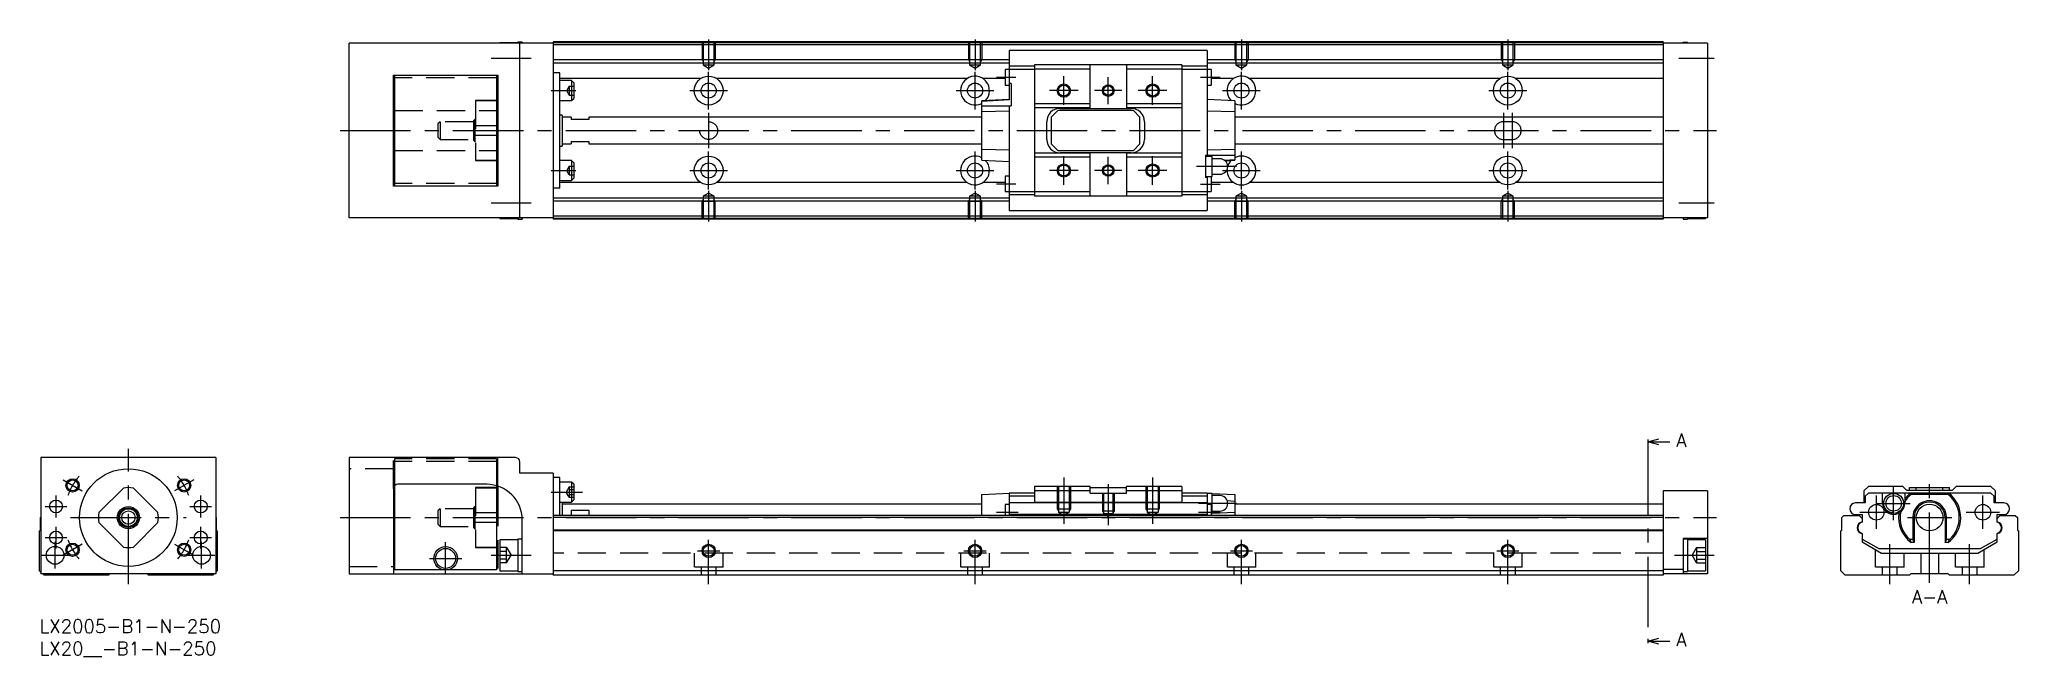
# Model space of a CAD drawing. Extents: x 0 to 446, y -8 to 131.
import ezdxf

# ---------------------------------------------------------------- set-up
doc = ezdxf.new("R2010")
doc.units = 0
doc.header["$LTSCALE"] = 0.5
doc.linetypes.add('CENTER', pattern=[50.8, 31.75, -6.35, 6.35, -6.35])
doc.linetypes.add('DASHED', pattern=[19.05, 12.7, -6.35])
for name, color, linetype in [('MSM_CENTER', 1, 'CENTER'), ('MSM_CONTINUOUS', 7, 'CONTINUOUS'), ('MSM_DASHED', 4, 'DASHED'), ('MSM_NARROW', 5, 'CONTINUOUS'), ('MSM_PART_NUMBER', 7, 'CONTINUOUS')]:
    doc.layers.add(name, color=color, linetype=linetype)
doc.styles.get("Standard").update_dxf_attribs({"font": 'txt.shx', "height": 1, "bigfont": 'bigfont.shx'})

# ---------------------------------------------------------------- blocks, each defined once
blk = doc.blocks.new('*U2')
at = {"layer": 'MSM_PART_NUMBER'}
blk.add_text('LX2005-B1-N-250', height=3, dxfattribs=at).set_placement((0, -3))
blk = doc.blocks.new('*U3')
at = {"layer": 'MSM_PART_NUMBER'}
blk.add_text('LX20__-B1-N-250', height=3, dxfattribs=at).set_placement((0, -8))

msp = doc.modelspace()

# ---------------------------------------------------------------- linework, layer by layer
at = {"layer": 'MSM_CENTER'}
for p, q in [((150.7, 130.7), (150.7, 123.79)), ((210.7, 130.7), (210.7, 123.79)), ((270.7, 130.7), (270.7, 123.79)), ((330.7, 130.7), (330.7, 123.79)), ((101.7, 126.5), (110.7, 126.5)), ((369.2, 126.5), (377.2, 126.5)), ((150.7, 114.95), (150.7, 123.45)), ((210.7, 114.95), (210.7, 123.45)), ((215.5, 122.2), (219.9, 122.2)), ((230.7, 115.97), (230.7, 122.43)), ((240.7, 116.14), (240.7, 122.26)), ((250.7, 115.97), (250.7, 122.43)), ((261.5, 122.2), (265.9, 122.2)), ((270.7, 114.95), (270.7, 123.45)), ((330.7, 114.95), (330.7, 123.45)), ((115.2, 119.2), (120.8, 119.2)), ((146.45, 119.2), (154.95, 119.2)), ((206.45, 119.2), (214.95, 119.2)), ((233.93, 119.2), (227.47, 119.2)), ((243.76, 119.2), (237.64, 119.2)), ((253.93, 119.2), (247.47, 119.2)), ((266.45, 119.2), (274.95, 119.2)), ((326.45, 119.2), (334.95, 119.2)), ((150.7, 114.2), (150.7, 106.2)), ((329.7, 114.2), (329.7, 106.2)), ((331.7, 114.2), (331.7, 106.2)), ((67.7, 110.2), (377.7, 110.2)), ((150.7, 96.95), (150.7, 105.45)), ((210.7, 96.95), (210.7, 105.45)), ((230.7, 97.97), (230.7, 104.43)), ((240.7, 98.14), (240.7, 104.26)), ((250.7, 97.97), (250.7, 104.43)), ((270.7, 96.95), (270.7, 105.45)), ((330.7, 96.95), (330.7, 105.45)), ((115.2, 101.2), (120.8, 101.2)), ((146.45, 101.2), (154.95, 101.2)), ((206.45, 101.2), (214.95, 101.2)), ((215.5, 98.2), (219.9, 98.2)), ((233.93, 101.2), (227.47, 101.2)), ((243.76, 101.2), (237.64, 101.2)), ((253.93, 101.2), (247.47, 101.2)), ((269.6, 102.1), (260.6, 102.1)), ((261.5, 98.15), (265.9, 98.15)), ((266.45, 101.2), (274.95, 101.2)), ((326.45, 101.2), (334.95, 101.2)), ((101.7, 93.9), (110.7, 93.9)), ((150.7, 96.61), (150.7, 89.7)), ((210.7, 96.61), (210.7, 89.7)), ((270.7, 96.61), (270.7, 89.7)), ((330.7, 96.61), (330.7, 89.7)), ((369.2, 93.9), (377.2, 93.9)), ((20, 8), (20, 38.5)), ((362.2, 39.58), (362.2, -4.33)), ((5.28, 31.5), (9.61, 29)), ((34.72, 31.5), (30.39, 29)), ((230.7, 32), (230.7, 21.6)), ((250.7, 32), (250.7, 21.6)), ((3.7, 23.05), (3.7, 27.95)), ((36.3, 23.05), (36.3, 27.95)), ((115.2, 28.75), (122.3, 28.75)), ((240.7, 30.5), (240.7, 21.3)), ((413.7, 20.45), (413.7, 27.95)), ((417.6, 22.45), (417.6, 29.95)), ((425.7, 8.3), (425.7, 31.1)), ((437.7, 20.45), (437.7, 27.95)), ((1.25, 25.5), (6.15, 25.5)), ((7, 23), (33, 23)), ((33.85, 25.5), (38.75, 25.5)), ((67.7, 23), (377.7, 23)), ((215.5, 24.2), (220.4, 24.2)), ((269.6, 26.2), (261, 26.2)), ((261, 24.2), (265.9, 24.2)), ((409.95, 24.2), (417.45, 24.2)), ((413.85, 26.2), (421.35, 26.2)), ((420.7, 23), (430.7, 23)), ((433.95, 24.2), (441.45, 24.2)), ((1.25, 18.5), (6.15, 18.5)), ((3.7, 16.05), (3.7, 20.95)), ((33.85, 18.5), (38.75, 18.5)), ((36.3, 16.05), (36.3, 20.95)), ((150.7, 8), (150.7, 18)), ((210.7, 8), (210.7, 18)), ((270.7, 8), (270.7, 18)), ((330.7, 8), (330.7, 18)), ((0.5, 14.5), (6.5, 14.5)), ((3.5, 11.5), (3.5, 17.5)), ((9.61, 17), (5.28, 14.5)), ((30.39, 17), (34.72, 14.5)), ((33.5, 14.5), (39.5, 14.5)), ((36.5, 11.5), (36.5, 17.5)), ((87.8, 13.8), (95.1, 13.8)), ((91.45, 10.15), (91.45, 17.45)), ((101.7, 14.5), (110.7, 14.5)), ((148.2, 15.5), (153.2, 15.5)), ((208.2, 15.5), (213.2, 15.5)), ((268.2, 15.5), (273.2, 15.5)), ((328.2, 15.5), (333.2, 15.5)), ((368.2, 14.5), (377.2, 14.5)), ((416.7, 8), (416.7, 17)), ((434.7, 8), (434.7, 17))]:
    msp.add_line(p, q, dxfattribs=at)
for start, end in [(140.1188, 159.8812), (20.1188, 39.8812), (200.1188, 219.8812), (320.1188, 339.8812)]:
    msp.add_arc((20, 23), 14.5, start, end, dxfattribs=at)
at = {"layer": 'MSM_CONTINUOUS'}
for p, q in [((69.7, 90.5), (69.7, 129.9)), ((115.7, 129.9), (69.7, 129.9)), ((103.7, 130), (103.7, 129.9)), ((107.7, 130), (103.7, 130)), ((107.7, 130.15), (107.7, 129.9)), ((108.7, 130.15), (107.7, 130.15)), ((108.2, 90.5), (108.2, 129.9)), ((108.7, 130.15), (108.7, 129.9)), ((365.7, 130.2), (115.7, 130.2)), ((115.7, 130.2), (115.7, 90.2)), ((365.7, 130), (115.7, 130)), ((365.7, 129.5), (115.7, 129.5)), ((365.7, 130.2), (365.7, 90.2)), ((375.7, 129.9), (365.7, 129.9)), ((370.2, 129.9), (370.2, 130.15)), ((370.2, 130.15), (371.2, 130.15)), ((371.2, 129.9), (371.2, 130.15)), ((371.2, 130), (375.2, 130)), ((375.2, 129.9), (375.2, 130)), ((375.7, 129.9), (375.7, 90.5)), ((218.4, 126.1), (115.7, 126.1)), ((218.4, 125.4), (115.7, 125.4)), ((218.4, 128.2), (218.4, 117.13)), ((263, 128.2), (218.4, 128.2)), ((257.3, 125), (224.1, 125)), ((224.1, 125), (224.1, 95.4)), ((236.6, 115.2), (236.6, 125)), ((244.8, 125), (244.8, 115.2)), ((257.3, 125), (257.3, 95.4)), ((263, 128.2), (263, 104.6)), ((365.7, 126.1), (263, 126.1)), ((365.7, 125.4), (263, 125.4)), ((79.7, 97.7), (79.7, 122.7)), ((79.7, 122.7), (103.2, 122.7)), ((79.95, 122.7), (79.95, 97.7)), ((102.95, 122.7), (102.95, 97.7)), ((103.2, 122.7), (103.2, 97.7)), ((117.2, 123.2), (115.7, 123.2)), ((117.2, 97.2), (117.2, 123.2)), ((148.95, 121.94), (117.2, 121.94)), ((119.8, 121.45), (117.2, 121.45)), ((119.8, 121.45), (119.8, 116.95)), ((120.3, 120.95), (119.8, 121.45)), ((120.3, 120.95), (120.3, 117.45)), ((208.95, 121.94), (152.45, 121.94)), ((217.5, 121.94), (212.45, 121.94)), ((217.5, 123.95), (217.5, 120.45)), ((218.4, 123.95), (217.5, 123.95)), ((217.5, 120.45), (218.4, 120.45)), ((224.1, 124.7), (218.4, 124.7)), ((224.1, 123.99), (218.4, 123.99)), ((218.8, 120.8), (218.4, 120.8)), ((218.8, 120.8), (218.8, 115.8)), ((236.6, 124), (224.1, 124)), ((257.3, 124), (244.8, 124)), ((263, 124.7), (257.3, 124.7)), ((263, 123.99), (257.3, 123.99)), ((263.9, 123.95), (263, 123.95)), ((263, 120.45), (263.9, 120.45)), ((263.9, 123.95), (263.9, 120.45)), ((268.95, 121.94), (263.9, 121.94)), ((328.95, 121.94), (272.45, 121.94)), ((365.7, 121.94), (332.45, 121.94)), ((103.2, 116.95), (102.95, 116.95)), ((103.2, 116.86), (102.95, 116.86)), ((117.2, 116.95), (119.8, 116.95)), ((119.8, 116.95), (120.3, 117.45)), ((218.4, 117.2), (212.2, 116.88)), ((218.4, 117.13), (212.2, 116.76)), ((212.2, 103.52), (212.2, 116.88)), ((236.6, 116.2), (224.1, 116.2)), ((257.3, 116.2), (244.8, 116.2)), ((269.2, 116.88), (263, 117.2)), ((269.2, 116.88), (269.2, 103.52)), ((79.7, 114.7), (79.95, 114.7)), ((117.7, 113.7), (117.2, 113.7)), ((117.7, 113.7), (117.7, 106.7)), ((119.7, 113.2), (117.7, 113.2)), ((119.7, 113.2), (119.7, 112.7)), ((123.7, 112.7), (119.7, 112.7)), ((123.7, 113.2), (123.7, 112.7)), ((212.2, 113.2), (123.7, 113.2)), ((212.2, 115.8), (218.8, 115.8)), ((218.4, 114.53), (212.2, 114.39)), ((218.4, 115.8), (218.4, 92.2)), ((236.6, 115.3), (224.1, 115.3)), ((226.85, 108.2), (226.85, 112.2)), ((229.35, 114.7), (227.85, 113.2)), ((227.85, 113.2), (227.85, 107.2)), ((246.35, 114.7), (229.35, 114.7)), ((229.85, 115.2), (245.85, 115.2)), ((257.3, 115.3), (244.8, 115.3)), ((247.85, 113.2), (246.35, 114.7)), ((247.85, 107.2), (247.85, 113.2)), ((248.85, 112.2), (248.85, 108.2)), ((269.2, 114.39), (263, 114.53)), ((365.7, 113.2), (269.2, 113.2)), ((102.95, 111.32), (103.2, 111.32)), ((103.2, 109.08), (102.95, 109.08)), ((117.7, 107.2), (119.7, 107.2)), ((119.7, 107.7), (123.7, 107.7)), ((119.7, 107.7), (119.7, 107.2)), ((123.7, 107.7), (123.7, 107.2)), ((123.7, 107.2), (212.2, 107.2)), ((227.85, 107.2), (229.35, 105.7)), ((246.35, 105.7), (247.85, 107.2)), ((269.2, 107.2), (365.7, 107.2)), ((79.7, 105.7), (79.95, 105.7)), ((102.95, 103.54), (103.2, 103.54)), ((102.95, 103.45), (103.2, 103.45)), ((117.2, 106.7), (117.7, 106.7)), ((119.8, 103.45), (117.2, 103.45)), ((120.3, 102.95), (119.8, 103.45)), ((119.8, 103.45), (119.8, 98.95)), ((120.3, 102.95), (120.3, 99.45)), ((212.2, 106.01), (218.4, 105.87)), ((212.2, 103.52), (218.4, 103.2)), ((236.6, 105.1), (224.1, 105.1)), ((236.6, 104.2), (224.1, 104.2)), ((229.35, 105.7), (246.35, 105.7)), ((245.85, 105.2), (229.85, 105.2)), ((236.6, 95.4), (236.6, 105.2)), ((244.8, 105.2), (244.8, 95.4)), ((257.3, 105.1), (244.8, 105.1)), ((257.3, 104.2), (244.8, 104.2)), ((262.6, 104.6), (262.6, 99.6)), ((269.2, 104.6), (262.6, 104.6)), ((264.1, 104.35), (262.6, 104.35)), ((263, 105.87), (269.2, 106.01)), ((264.1, 99.85), (264.1, 104.35)), ((265.85, 103.85), (264.1, 103.85)), ((266.9, 103.5), (269.2, 103.64)), ((267.01, 103.41), (269.2, 103.52)), ((117.2, 98.95), (119.8, 98.95)), ((148.95, 98.46), (117.2, 98.46)), ((119.8, 98.95), (120.3, 99.45)), ((208.95, 98.46), (152.45, 98.46)), ((217.5, 98.46), (212.45, 98.46)), ((217.5, 99.95), (217.5, 96.45)), ((218.4, 99.95), (217.5, 99.95)), ((262.6, 99.85), (264.1, 99.85)), ((263, 99.6), (262.6, 99.6)), ((263, 99.85), (263, 92.2)), ((263.9, 99.85), (263.9, 96.45)), ((268.95, 98.46), (263.9, 98.46)), ((264.1, 100.35), (265.85, 100.35)), ((328.95, 98.46), (272.45, 98.46)), ((365.7, 98.46), (332.45, 98.46)), ((103.2, 97.7), (79.7, 97.7)), ((117.2, 97.2), (115.7, 97.2)), ((218.4, 95), (115.7, 95)), ((218.4, 94.3), (115.7, 94.3)), ((217.5, 96.45), (218.4, 96.45)), ((224.1, 96.41), (218.4, 96.41)), ((224.1, 95.7), (218.4, 95.7)), ((236.6, 96.4), (224.1, 96.4)), ((257.3, 95.4), (224.1, 95.4)), ((257.3, 96.4), (244.8, 96.4)), ((263, 96.41), (257.3, 96.41)), ((263, 95.7), (257.3, 95.7)), ((263, 96.45), (263.9, 96.45)), ((365.7, 95), (263, 95)), ((365.7, 94.3), (263, 94.3)), ((115.7, 90.5), (69.7, 90.5)), ((103.7, 90.5), (103.7, 90.4)), ((103.7, 90.4), (107.7, 90.4)), ((107.7, 90.5), (107.7, 90.25)), ((107.7, 90.25), (108.7, 90.25)), ((108.7, 90.5), (108.7, 90.25)), ((365.7, 90.9), (115.7, 90.9)), ((365.7, 90.4), (115.7, 90.4)), ((365.7, 90.2), (115.7, 90.2)), ((218.4, 92.2), (263, 92.2)), ((375.7, 90.5), (365.7, 90.5)), ((370.2, 90.5), (370.2, 90.25)), ((370.2, 90.25), (371.2, 90.25)), ((371.2, 90.5), (371.2, 90.25)), ((371.2, 90.4), (375.2, 90.4)), ((375.2, 90.5), (375.2, 90.4)), ((362.2, 40.08), (364.7, 40.75)), ((362.2, 40.58), (362.2, 39.58)), ((39.7, 36.5), (0.3, 36.5)), ((0.3, 36.5), (0.3, 10.3)), ((39.7, 36.5), (39.7, 10.3)), ((107.2, 36.5), (69.7, 36.5)), ((69.7, 36.5), (69.7, 10.3)), ((364.7, 39.41), (362.2, 40.08)), ((362.2, 40.08), (367.2, 40.08)), ((108.2, 33), (108.2, 35.5)), ((115.7, 33), (108.2, 33)), ((115.7, 33), (115.7, 10)), ((117.2, 32), (115.7, 32)), ((117.2, 23.5), (117.2, 32)), ((18.88, 29.66), (13.34, 24.12)), ((26.66, 24.12), (21.12, 29.66)), ((79.7, 29.5), (79.7, 10.3)), ((79.7, 27.42), (79.95, 27.42)), ((79.95, 30.16), (79.95, 11.2)), ((100.7, 30.5), (80.7, 30.5)), ((102.95, 30.18), (102.95, 11.2)), ((103.2, 29.75), (102.95, 29.75)), ((103.2, 29.66), (102.95, 29.66)), ((102.95, 27.42), (103.2, 27.42)), ((103.2, 30.1), (103.2, 27.42)), ((119.8, 31), (117.2, 31)), ((120.3, 30.5), (119.8, 31)), ((119.8, 31), (119.8, 26.5)), ((119.8, 26.5), (120.3, 27)), ((120.3, 30.5), (120.3, 27)), ((212.2, 28.2), (218.4, 28.5)), ((212.2, 23.5), (212.2, 28.2)), ((224.1, 28.5), (218.4, 28.5)), ((218.4, 28.5), (218.4, 23.5)), ((224.1, 27.79), (218.4, 27.79)), ((224.1, 30), (224.1, 26.43)), ((236.6, 30), (224.1, 30)), ((236.6, 29), (224.1, 29)), ((236.6, 28.5), (236.6, 30)), ((236.6, 29.8), (244.8, 29.8)), ((236.6, 28.5), (244.8, 28.5)), ((244.8, 28.5), (244.8, 30)), ((257.3, 30), (244.8, 30)), ((257.3, 29), (244.8, 29)), ((257.3, 30), (257.3, 26.43)), ((263, 28.5), (257.3, 28.5)), ((263, 27.79), (257.3, 27.79)), ((263, 28.5), (264.02, 28.45)), ((263, 28.5), (263, 23.5)), ((264.1, 28.45), (263, 28.45)), ((264.1, 28.45), (269.2, 28.2)), ((264.1, 23.95), (264.1, 28.45)), ((265.85, 27.95), (264.1, 27.95)), ((269.2, 26.63), (267.5, 26.79)), ((269.2, 28.2), (269.2, 23.5)), ((375.7, 29), (365.7, 29)), ((365.7, 29), (365.7, 10)), ((375.7, 29), (375.7, 10.3)), ((411.9, 30), (410.9, 29)), ((410.9, 29), (410.9, 26.43)), ((411.91, 28.5), (411.2, 27.79)), ((411.2, 27.79), (411.2, 26.3)), ((419.7, 30), (411.9, 30)), ((439.49, 28.5), (411.91, 28.5)), ((415.1, 26.2), (415.1, 28.5)), ((420.6, 29.1), (419.7, 30)), ((420.1, 28.5), (420.1, 26.2)), ((430.8, 29.1), (420.6, 29.1)), ((421.2, 29.1), (421.2, 29.8)), ((421.2, 29.8), (430.2, 29.8)), ((421.37, 28.5), (421.51, 28.2)), ((429.89, 28.2), (421.51, 28.2)), ((422.7, 29.1), (422.7, 29.8)), ((428.7, 29.1), (428.7, 29.8)), ((429.89, 28.2), (430.03, 28.5)), ((430.2, 29.1), (430.2, 29.8)), ((431.7, 30), (430.8, 29.1)), ((439.5, 30), (431.7, 30)), ((440.2, 27.79), (439.49, 28.5)), ((440.5, 29), (439.5, 30)), ((440.2, 26.3), (440.2, 27.79)), ((440.5, 26.43), (440.5, 29)), ((0.2, 23), (0.3, 23.1)), ((0.2, 20.2), (0.2, 23)), ((39.7, 23.1), (39.8, 23)), ((39.8, 23), (39.8, 20.2)), ((108.7, 10.3), (108.7, 22.5)), ((365.7, 23.5), (115.7, 23.5)), ((365.7, 23), (115.7, 23)), ((117.2, 26.5), (119.8, 26.5)), ((117.7, 26.5), (117.7, 23.5)), ((212.2, 26), (117.7, 26)), ((119.7, 24.66), (123.7, 24.66)), ((119.7, 24.66), (119.7, 23.5)), ((123.7, 24.66), (123.7, 23.5)), ((218.4, 25.95), (217.5, 25.95)), ((217.5, 25.95), (217.5, 23.5)), ((263, 26.3), (218.4, 26.3)), ((263, 23.7), (218.4, 23.7)), ((257.3, 26.43), (224.1, 26.43)), ((263.9, 25.95), (263, 25.95)), ((263.9, 25.95), (263.9, 23.5)), ((263.9, 23.95), (264.1, 23.95)), ((264.1, 24.45), (265.85, 24.45)), ((264.1, 24.03), (269.2, 24.23)), ((365.7, 26), (269.2, 26)), ((405.9, 23), (406.4, 23.5)), ((405.9, 20.2), (405.9, 23)), ((406.4, 23.5), (409.8, 23.5)), ((411.2, 26.3), (409, 26.3)), ((409, 23.7), (410.5, 23.7)), ((409.8, 23.5), (410.5, 22.8)), ((410.5, 23.7), (410.5, 21.96)), ((410.9, 26.43), (411.2, 26.43)), ((421.91, 22.68), (421.91, 18.04)), ((422.2, 23), (422.2, 17.38)), ((429.2, 23), (429.2, 17.38)), ((429.49, 18.04), (429.49, 22.68)), ((440.2, 26.43), (440.5, 26.43)), ((442.4, 26.3), (440.2, 26.3)), ((440.9, 21.96), (440.9, 23.7)), ((440.9, 23.7), (442.4, 23.7)), ((440.9, 22.8), (441.6, 23.5)), ((441.6, 23.5), (445, 23.5)), ((445, 23.5), (445.5, 23)), ((445.5, 23), (445.5, 20.2)), ((0, 20), (0.2, 20.2)), ((0, 11), (0, 20)), ((13.34, 21.88), (18.88, 16.34)), ((21.12, 16.34), (26.66, 21.88)), ((39.8, 20.2), (40, 20)), ((40, 20), (40, 11)), ((107.7, 18), (103.7, 18)), ((103.7, 18), (103.7, 11)), ((108.7, 18.15), (107.7, 18.15)), ((107.7, 18.15), (107.7, 10.85)), ((365.7, 20.2), (115.7, 20.2)), ((365.7, 20), (115.7, 20)), ((375.7, 18.3), (370.2, 18.3)), ((370.2, 18.3), (370.2, 10.3)), ((371.2, 18.15), (370.2, 18.15)), ((371.2, 18.15), (371.2, 10.85)), ((375.2, 18), (371.2, 18)), ((375.2, 18), (375.2, 11)), ((405.7, 20), (405.9, 20.2)), ((405.7, 11), (405.7, 20)), ((410.5, 19.44), (410.5, 17.5)), ((410.5, 18.16), (414.24, 16)), ((421.91, 18.04), (421.23, 18.04)), ((421.91, 18.04), (422.2, 17.38)), ((429.2, 17.38), (429.49, 18.04)), ((430.17, 18.04), (429.49, 18.04)), ((437.16, 16), (440.9, 18.16)), ((440.9, 17.5), (440.9, 19.44)), ((445.5, 20.2), (445.7, 20)), ((445.7, 20), (445.7, 11)), ((410.5, 17.5), (414.83, 15)), ((414.24, 16), (437.16, 16)), ((414.83, 15), (436.57, 15)), ((422.2, 17.38), (421.53, 17.38)), ((429.87, 17.38), (429.2, 17.38)), ((436.57, 15), (440.9, 17.5)), ((0.3, 10.7), (0, 11)), ((39.7, 10.3), (0.3, 10.3)), ((1, 10), (0.7, 10.3)), ((15.5, 10), (1, 10)), ((15.8, 10.3), (15.5, 10)), ((24.5, 10), (24.2, 10.3)), ((39, 10), (24.5, 10)), ((39.3, 10.3), (39, 10)), ((40, 11), (39.7, 10.7)), ((69.7, 10.3), (115.7, 10.3)), ((90.94, 11.2), (79.95, 11.2)), ((102.95, 11.2), (91.96, 11.2)), ((103.7, 11), (107.7, 11)), ((107.7, 10.85), (108.7, 10.85)), ((365.7, 11), (115.7, 11)), ((365.7, 10), (115.7, 10)), ((370.2, 11.3), (365.7, 11.3)), ((375.7, 10.3), (365.7, 10.3)), ((370.2, 10.85), (371.2, 10.85)), ((371.2, 11), (375.2, 11)), ((406.7, 10), (405.7, 11)), ((421.2, 10), (406.7, 10)), ((421.5, 10.3), (421.2, 10)), ((429.9, 10.3), (421.5, 10.3)), ((430.2, 10), (429.9, 10.3)), ((444.7, 10), (430.2, 10)), ((445.7, 11), (444.7, 10)), ((362.2, -4.83), (364.7, -4.16)), ((362.2, -4.33), (362.2, -5.33)), ((364.7, -5.5), (362.2, -4.83)), ((362.2, -4.83), (367.2, -4.83))]:
    msp.add_line(p, q, dxfattribs=at)
for centre, radius in [((150.7, 119.2), 3.25), ((150.7, 119.2), 1.7), ((210.7, 119.2), 1.7), ((230.7, 119.2), 1.23), ((250.7, 119.2), 1.23), ((270.7, 119.2), 1.7), ((330.7, 119.2), 3.25), ((330.7, 119.2), 1.7), ((240.7, 119.2), 1.06), ((150.7, 101.2), 3.25), ((150.7, 101.2), 1.7), ((210.7, 101.2), 1.7), ((270.7, 101.2), 1.7), ((330.7, 101.2), 3.25), ((330.7, 101.2), 1.7), ((230.7, 101.2), 1.23), ((240.7, 101.2), 1.06), ((250.7, 101.2), 1.23), ((7.44, 30.25), 1.23), ((20, 23), 11), ((32.56, 30.25), 1.23), ((3.7, 25.5), 1.45), ((36.3, 25.5), 1.45), ((417.6, 26.2), 2.25), ((417.6, 26.2), 1.75), ((20, 23), 2.5), ((20, 23), 2.2), ((20, 23), 2), ((20, 23), 1.5), ((413.7, 24.2), 1.75), ((425.7, 23), 3), ((437.7, 24.2), 1.75), ((3.7, 18.5), 1.45), ((36.3, 18.5), 1.45), ((3.5, 14.5), 2), ((7.44, 15.75), 1.23), ((32.56, 15.75), 1.23), ((36.5, 14.5), 2), ((91.45, 13.8), 2.65), ((91.45, 13.8), 2.25), ((150.7, 15.5), 1.23), ((210.7, 15.5), 1.23), ((270.7, 15.5), 1.23), ((330.7, 15.5), 1.23)]:
    msp.add_circle(centre, radius, dxfattribs=at)
for centre, radius, start, end in [((210.7, 119.2), 3.25, 315.393, 297.4864), ((270.7, 119.2), 3.25, 242.5136, 224.607), ((229.85, 112.2), 3, 90, 180), ((245.85, 112.2), 3, 0, 90), ((229.85, 108.2), 3, 180, 270), ((245.85, 108.2), 3, 270, 0), ((210.7, 101.2), 3.25, 62.5136, 44.607), ((265.85, 102.1), 1.75, 270, 90), ((270.7, 101.2), 3.25, 176.3645, 117.4864), ((270.7, 101.2), 3.25, 135.393, 162.6102), ((107.2, 35.5), 1, 0, 90), ((20, 23), 6.75, 80.4309, 99.5691), ((80.7, 29.5), 1, 90, 180), ((100.7, 22.5), 8, 0, 90), ((265.85, 26.2), 1.75, 270, 90), ((425.7, 23), 7, 128.2132, 143.1301), ((425.7, 23), 6.68, 128.8735, 147.0286), ((425.7, 23), 3.8, 355.1074, 184.8926), ((425.7, 23), 7, 306.5962, 51.7868), ((425.7, 23), 6.68, 312.0402, 51.1265), ((20, 23), 6.75, 170.4309, 189.5691), ((20, 23), 6.75, 350.4309, 9.5691), ((409, 25), 1.3, 90, 270), ((417.6, 26.2), 2.5, 180, 0), ((425.7, 23), 7, 171.8617, 233.4038), ((425.7, 23), 6.68, 169.3812, 227.9598), ((425.7, 23), 3.5, 0, 180), ((442.4, 25), 1.3, 270, 90), ((410.7, 20.7), 1.32, 98.7147, 261.2853), ((410.8, 20.7), 1.3, 103.3424, 256.6576), ((426.77, 20.13), 5.92, 200.6125, 207.6426), ((419.51, 22.42), 11.52, 334.0671, 337.6778), ((440.7, 20.7), 1.32, 278.7147, 81.2853), ((440.6, 20.7), 1.3, 283.3424, 76.6576), ((20, 23), 6.75, 260.4309, 279.5691)]:
    msp.add_arc(centre, radius, start, end, dxfattribs=at)
at = {"layer": 'MSM_DASHED'}
for p, q in [((149.2, 130.2), (149.2, 126.2)), ((149.47, 130.2), (149.47, 125)), ((151.93, 125), (151.93, 130.2)), ((152.2, 130.2), (152.2, 126.2)), ((209.2, 130.2), (209.2, 126.2)), ((209.47, 130.2), (209.47, 125)), ((211.93, 125), (211.93, 130.2)), ((212.2, 130.2), (212.2, 126.2)), ((269.2, 130.2), (269.2, 126.2)), ((269.47, 130.2), (269.47, 125)), ((271.93, 125), (271.93, 130.2)), ((272.2, 130.2), (272.2, 126.2)), ((329.2, 130.2), (329.2, 126.2)), ((329.47, 130.2), (329.47, 125)), ((331.93, 125), (331.93, 130.2)), ((332.2, 130.2), (332.2, 126.2)), ((149.2, 126.2), (152.2, 126.2)), ((149.2, 126.2), (149.47, 125.73)), ((149.47, 125), (151.93, 125)), ((149.47, 125), (150.7, 124.29)), ((150.7, 124.29), (151.93, 125)), ((152.2, 126.2), (151.93, 125.73)), ((209.2, 126.2), (212.2, 126.2)), ((209.2, 126.2), (209.47, 125.73)), ((209.47, 125), (211.93, 125)), ((209.47, 125), (210.7, 124.29)), ((210.7, 124.29), (211.93, 125)), ((212.2, 126.2), (211.93, 125.73)), ((269.2, 126.2), (272.2, 126.2)), ((269.2, 126.2), (269.47, 125.73)), ((269.47, 125), (271.93, 125)), ((269.47, 125), (270.7, 124.29)), ((270.7, 124.29), (271.93, 125)), ((272.2, 126.2), (271.93, 125.73)), ((329.2, 126.2), (332.2, 126.2)), ((329.2, 126.2), (329.47, 125.73)), ((329.47, 125), (331.93, 125)), ((329.47, 125), (330.7, 124.29)), ((330.7, 124.29), (331.93, 125)), ((332.2, 126.2), (331.93, 125.73)), ((102.95, 122.1), (79.95, 122.1)), ((98.2, 116.95), (98.2, 103.45)), ((102.95, 116.95), (98.2, 116.95)), ((102.95, 116.86), (98.2, 116.86)), ((119.3, 120.2), (118.72, 119.2)), ((119.3, 118.2), (118.72, 119.2)), ((119.3, 120.2), (120.3, 120.2)), ((119.3, 120.2), (119.3, 118.2)), ((119.3, 119.2), (120.3, 119.2)), ((119.3, 118.2), (120.3, 118.2)), ((79.95, 114.7), (103.2, 114.7)), ((90.2, 112.2), (89.7, 111.7)), ((89.7, 111.7), (89.7, 108.7)), ((90.2, 112.2), (90.2, 108.2)), ((97.7, 112.2), (90.2, 112.2)), ((98, 112.7), (97.7, 112.4)), ((97.7, 112.4), (97.7, 108)), ((98.2, 112.7), (98, 112.7)), ((98, 112.7), (98, 107.7)), ((331.7, 112.2), (329.7, 112.2)), ((89.7, 108.7), (90.2, 108.2)), ((90.2, 108.2), (97.7, 108.2)), ((97.7, 108), (98, 107.7)), ((98, 107.7), (98.2, 107.7)), ((98.2, 111.32), (102.95, 111.32)), ((102.95, 109.08), (98.2, 109.08)), ((329.7, 108.2), (331.7, 108.2)), ((79.95, 105.7), (103.2, 105.7)), ((98.2, 103.54), (102.95, 103.54)), ((98.2, 103.45), (102.95, 103.45)), ((102.95, 98.3), (79.95, 98.3)), ((119.3, 102.2), (118.72, 101.2)), ((119.3, 100.2), (118.72, 101.2)), ((119.3, 102.2), (120.3, 102.2)), ((119.3, 102.2), (119.3, 100.2)), ((119.3, 101.2), (120.3, 101.2)), ((119.3, 100.2), (120.3, 100.2)), ((149.2, 94.2), (149.47, 94.67)), ((152.2, 94.2), (149.2, 94.2)), ((149.2, 90.2), (149.2, 94.2)), ((150.7, 96.11), (149.47, 95.4)), ((151.93, 95.4), (149.47, 95.4)), ((149.47, 95.4), (149.47, 90.2)), ((151.93, 95.4), (150.7, 96.11)), ((151.93, 90.2), (151.93, 95.4)), ((152.2, 94.2), (151.93, 94.67)), ((152.2, 90.2), (152.2, 94.2)), ((209.2, 94.2), (209.47, 94.67)), ((212.2, 94.2), (209.2, 94.2)), ((209.2, 90.2), (209.2, 94.2)), ((210.7, 96.11), (209.47, 95.4)), ((211.93, 95.4), (209.47, 95.4)), ((209.47, 95.4), (209.47, 90.2)), ((211.93, 95.4), (210.7, 96.11)), ((211.93, 90.2), (211.93, 95.4)), ((212.2, 94.2), (211.93, 94.67)), ((212.2, 90.2), (212.2, 94.2)), ((269.2, 94.2), (269.47, 94.67)), ((272.2, 94.2), (269.2, 94.2)), ((269.2, 90.2), (269.2, 94.2)), ((270.7, 96.11), (269.47, 95.4)), ((271.93, 95.4), (269.47, 95.4)), ((269.47, 95.4), (269.47, 90.2)), ((271.93, 95.4), (270.7, 96.11)), ((271.93, 90.2), (271.93, 95.4)), ((272.2, 94.2), (271.93, 94.67)), ((272.2, 90.2), (272.2, 94.2)), ((329.2, 94.2), (329.47, 94.67)), ((332.2, 94.2), (329.2, 94.2)), ((329.2, 90.2), (329.2, 94.2)), ((330.7, 96.11), (329.47, 95.4)), ((329.47, 95.4), (329.47, 90.2)), ((331.93, 95.4), (329.47, 95.4)), ((331.93, 95.4), (330.7, 96.11)), ((331.93, 90.2), (331.93, 95.4)), ((332.2, 94.2), (331.93, 94.67)), ((332.2, 90.2), (332.2, 94.2)), ((79.7, 29.5), (79.7, 36.5)), ((79.95, 36.2), (79.95, 30.16)), ((102.95, 36.2), (79.95, 36.2)), ((102.95, 36.2), (102.95, 30.18)), ((103.2, 30.1), (103.2, 36.5)), ((79.7, 34), (69.7, 34)), ((102.95, 35.6), (79.95, 35.6)), ((102.95, 29.75), (98.2, 29.75)), ((98.2, 29.75), (98.2, 16.25)), ((102.95, 29.66), (98.2, 29.66)), ((103.2, 27.42), (103.2, 10.3)), ((119.3, 29.9), (118.63, 28.75)), ((119.3, 27.6), (118.63, 28.75)), ((119.3, 29.9), (120.3, 29.9)), ((119.3, 29.9), (119.3, 27.6)), ((119.3, 29.33), (120.3, 29.33)), ((119.3, 28.17), (120.3, 28.17)), ((119.3, 27.6), (120.3, 27.6)), ((229.2, 30), (229.2, 25)), ((229.47, 30), (229.47, 24.21)), ((231.93, 30), (231.93, 24.21)), ((232.2, 30), (232.2, 25)), ((239.4, 28.5), (239.4, 24.5)), ((239.64, 28.5), (239.64, 23.91)), ((241.76, 28.5), (241.76, 23.91)), ((242, 28.5), (242, 24.5)), ((249.2, 30), (249.2, 25)), ((249.47, 30), (249.47, 24.21)), ((251.93, 30), (251.93, 24.21)), ((252.2, 30), (252.2, 25)), ((90.2, 25), (89.7, 24.5)), ((89.7, 24.5), (89.7, 21.5)), ((97.7, 25), (90.2, 25)), ((90.2, 25), (90.2, 21)), ((98, 25.5), (97.7, 25.2)), ((97.7, 25.2), (97.7, 20.8)), ((98.2, 25.5), (98, 25.5)), ((98, 25.5), (98, 20.5)), ((98.2, 24.12), (103.2, 24.12)), ((229.2, 25), (232.2, 25)), ((229.2, 25), (229.47, 24.53)), ((229.47, 24.21), (231.93, 24.21)), ((229.47, 24.21), (230.7, 23.5)), ((231.93, 24.21), (230.7, 23.5)), ((232.2, 25), (231.93, 24.53)), ((239.4, 24.5), (242, 24.5)), ((239.4, 24.5), (239.64, 24.08)), ((239.64, 23.91), (241.76, 23.91)), ((239.64, 23.91), (240.7, 23.3)), ((241.76, 23.91), (240.7, 23.3)), ((242, 24.5), (241.76, 24.08)), ((249.2, 25), (252.2, 25)), ((249.2, 25), (249.47, 24.53)), ((249.47, 24.21), (251.93, 24.21)), ((249.47, 24.21), (250.7, 23.5)), ((251.93, 24.21), (250.7, 23.5)), ((252.2, 25), (251.93, 24.53)), ((89.7, 21.5), (90.2, 21)), ((90.2, 21), (97.7, 21)), ((97.7, 20.8), (98, 20.5)), ((98, 20.5), (98.2, 20.5)), ((103.2, 21.88), (98.2, 21.88)), ((98.2, 16.34), (103.2, 16.34)), ((98.2, 16.25), (103.2, 16.25)), ((105.2, 16.23), (103.7, 16.23)), ((105.2, 15.37), (103.7, 15.37)), ((105.2, 13.63), (103.7, 13.63)), ((105.2, 12.77), (105.2, 16.23)), ((105.2, 16.23), (106.2, 14.5)), ((105.2, 12.77), (106.2, 14.5)), ((365.7, 15), (115.7, 15)), ((147.45, 15), (147.45, 11.8)), ((153.95, 11.8), (153.95, 15)), ((207.45, 15), (207.45, 11.8)), ((213.95, 11.8), (213.95, 15)), ((267.45, 15), (267.45, 11.8)), ((273.95, 11.8), (273.95, 15)), ((327.45, 15), (327.45, 11.8)), ((333.95, 11.8), (333.95, 15)), ((373.2, 16.23), (372.2, 14.5)), ((373.2, 12.77), (372.2, 14.5)), ((373.2, 16.23), (375.2, 16.23)), ((373.2, 16.23), (373.2, 12.77)), ((373.2, 15.37), (375.2, 15.37)), ((373.2, 13.63), (375.2, 13.63)), ((413.45, 15.8), (413.45, 11.8)), ((419.95, 11.8), (419.95, 15)), ((423.7, 15), (423.7, 10.3)), ((427.7, 15), (427.7, 10.3)), ((431.45, 15), (431.45, 11.8)), ((437.95, 11.8), (437.95, 15.8)), ((69.7, 12), (79.7, 12)), ((91.96, 11.2), (90.94, 11.2)), ((105.2, 12.77), (103.7, 12.77)), ((153.95, 11.8), (147.45, 11.8)), ((149, 11.8), (149, 10)), ((152.4, 10), (152.4, 11.8)), ((213.95, 11.8), (207.45, 11.8)), ((209, 11.8), (209, 10)), ((212.4, 10), (212.4, 11.8)), ((273.95, 11.8), (267.45, 11.8)), ((269, 11.8), (269, 10)), ((272.4, 10), (272.4, 11.8)), ((333.95, 11.8), (327.45, 11.8)), ((329, 11.8), (329, 10)), ((332.4, 10), (332.4, 11.8)), ((373.2, 12.77), (375.2, 12.77)), ((419.95, 11.8), (413.45, 11.8)), ((415, 11.8), (415, 10)), ((418.4, 10), (418.4, 11.8)), ((437.95, 11.8), (431.45, 11.8)), ((433, 11.8), (433, 10)), ((436.4, 10), (436.4, 11.8))]:
    msp.add_line(p, q, dxfattribs=at)
msp.add_circle((150.7, 110.2), 2, dxfattribs=at)
for centre, start, end in [((329.7, 110.2), 90, 270), ((331.7, 110.2), 270, 90)]:
    msp.add_arc(centre, 2, start, end, dxfattribs=at)
at = {"layer": 'MSM_NARROW'}
for centre, radius in [((230.7, 119.2), 1.5), ((240.7, 119.2), 1.3), ((250.7, 119.2), 1.5), ((230.7, 101.2), 1.5), ((250.7, 101.2), 1.5), ((240.7, 101.2), 1.3), ((7.44, 30.25), 1.5), ((32.56, 30.25), 1.5), ((7.44, 15.75), 1.5), ((32.56, 15.75), 1.5), ((150.7, 15.5), 1.5), ((210.7, 15.5), 1.5), ((270.7, 15.5), 1.5), ((330.7, 15.5), 1.5)]:
    msp.add_circle(centre, radius, dxfattribs=at)

# ---------------------------------------------------------------- block references
at = {"layer": 'MSM_CONTINUOUS'}
for name in ['*U2', '*U3']:
    msp.add_blockref(name, (0, 0), dxfattribs=at)

# ---------------------------------------------------------------- texts
at = {"layer": 'MSM_PART_NUMBER'}
for s, p in [('A', (368.62, 38.95)), ('A-A', (421.71, 3.66)), ('A', (368.62, -5.96))]:
    msp.add_text(s, height=3, dxfattribs=at).set_placement(p)

doc.saveas('drawing.dxf')
